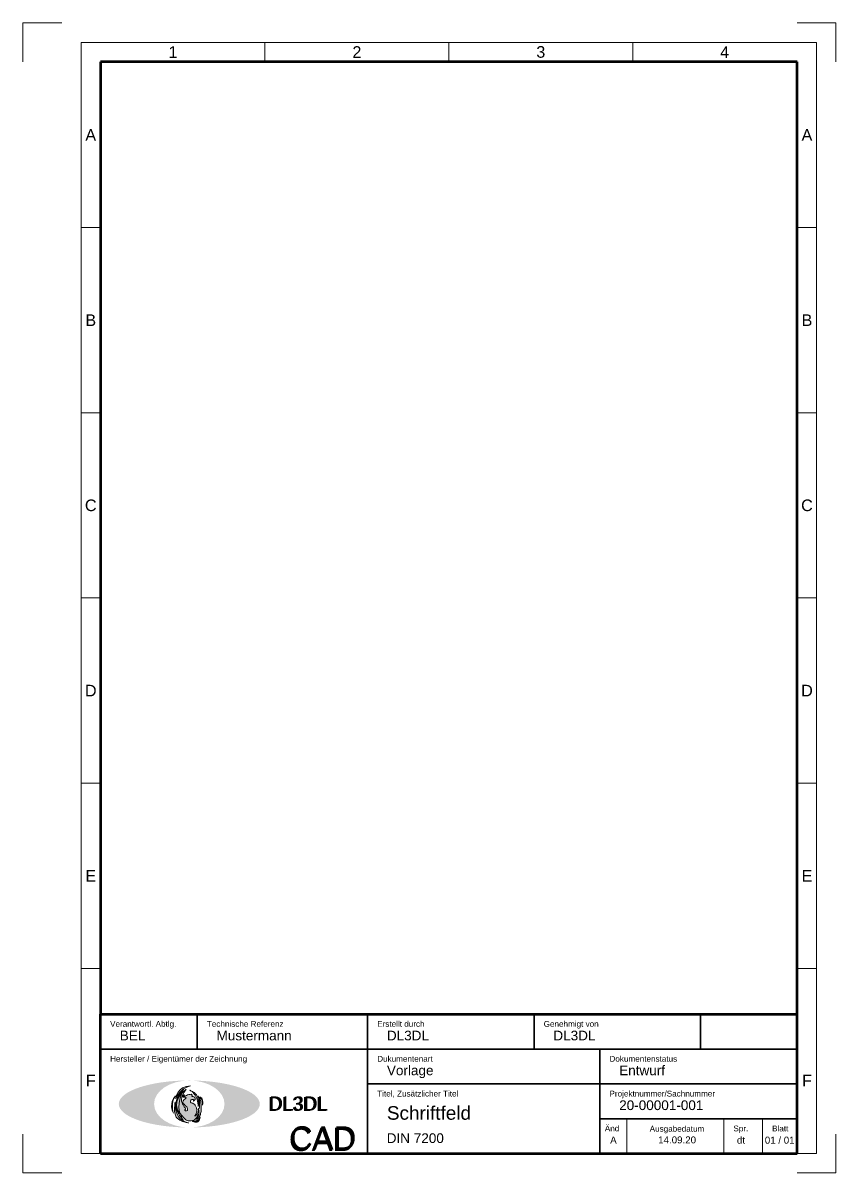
# Model space of a CAD drawing. Header units: millimetres. Extents: x 633 to 4785, y -1154 to 2521.
# Drawn here: x 1342.4 to 1552.4, y -893.7 to -596.7 of the extents above; entities that cross this region are included whole.
import ezdxf
from ezdxf.enums import TextEntityAlignment as Align

# ---------------------------------------------------------------- set-up
doc = ezdxf.new("R2010")
doc.units = ezdxf.units.MM
doc.header["$LTSCALE"] = 5
doc.linetypes.add('AUSGEZOGEN', pattern=[0])
for name, color, linetype, lineweight, true_color in [('_Blattschnitt', 1, 'Continuous', 5, 0xff0000), ('_PK_0.18mm', 4, 'Continuous', 18, 0x00ffff), ('_PK_0.35mm', 4, 'Continuous', 35, 0x00ffff), ('_PK_0.70mm', 30, 'Continuous', 70, 0xff7f00), ('_PK_Text_ausgefüllt', 3, 'Continuous', 5, 0x00ff00), ('_PK_Text_Vorgabe', 1, 'Continuous', 5, 0xff0000), ('_Raster_0.18mm', 94, 'Continuous', 18, 0x008000), ('_Raster_1.00mm', 5, 'Continuous', 100, 0x0000ff), ('_Raster_Einteilung', 7, 'Continuous', 18, 0x000000), ('_Raster_txt', 7, 'Continuous', 5, 0x000000), ('pfoenix', 5, 'Continuous', 5, 0x0000ff)]:
    doc.layers.add(name, color=color, linetype=linetype, lineweight=lineweight, true_color=true_color)
for name, color, linetype, true_color in [('Logo', 5, 'Continuous', 0x0000ff), ('Logo Text', 1, 'Continuous', 0xff0000), ('Logo_a', 1, 'Continuous', 0xff0000), ('Logo_b', 30, 'Continuous', 0xff7f00), ('Logo_c', 12, 'Continuous', 0xaa0000)]:
    doc.layers.add(name, color=color, linetype=linetype, true_color=true_color)
doc.styles.add('textstyle1008', font='')
doc.styles.add('textstyle1022', font='')
doc.styles.add('textstyle1032', font='')
doc.styles.add('textstyle1045', font='')
doc.styles.add('textstyle1055', font='')
doc.styles.add('textstyle1065', font='')
doc.styles.add('textstyle1075', font='')
doc.styles.add('textstyle1085', font='')
doc.styles.add('textstyle1095', font='')
doc.styles.add('textstyle345', font='')
doc.styles.add('textstyle348', font='')
doc.styles.add('textstyle351', font='')
doc.styles.add('textstyle354', font='')
doc.styles.add('textstyle390', font='')
doc.styles.add('textstyle393', font='')
doc.styles.add('textstyle396', font='')
doc.styles.add('textstyle399', font='')
doc.styles.add('textstyle402', font='')
doc.styles.add('textstyle405', font='')
doc.styles.add('textstyle407', font='')
doc.styles.add('textstyle410', font='')
doc.styles.add('textstyle413', font='')
doc.styles.add('textstyle416', font='')
doc.styles.add('textstyle419', font='')
doc.styles.add('textstyle422', font='')
doc.styles.add('textstyle656', font='')
doc.styles.add('textstyle666', font='')
doc.styles.add('textstyle782', font='')
doc.styles.add('textstyle804', font='')
doc.styles.add('textstyle816', font='')
doc.styles.add('textstyle827', font='')
doc.styles.add('textstyle840', font='')
doc.styles.add('textstyle848', font='')
doc.styles.add('textstyle860', font='')
doc.styles.add('textstyle872', font='')
doc.styles.add('textstyle884', font='')
doc.styles.add('textstyle890', font='')
doc.styles.add('textstyle900', font='')
doc.styles.add('textstyle910', font='')
doc.styles.add('textstyle920', font='')
doc.styles.add('textstyle930', font='')
doc.styles.add('textstyle940', font='')
doc.styles.add('textstyle954', font='')
doc.styles.add('textstyle974', font='')
doc.styles.add('textstyle987', font='')
doc.styles.add('textstyle998', font='')
doc.styles.get('textstyle1008').set_extended_font_data('Arial')
doc.styles.get('textstyle1022').set_extended_font_data('URW Chancery L')
doc.styles.get('textstyle1032').set_extended_font_data('URW Chancery L')
doc.styles.get('textstyle1045').set_extended_font_data('Arial')
doc.styles.get('textstyle1055').set_extended_font_data('Arial')
doc.styles.get('textstyle1065').set_extended_font_data('Arial')
doc.styles.get('textstyle1075').set_extended_font_data('Arial')
doc.styles.get('textstyle1085').set_extended_font_data('Arial')
doc.styles.get('textstyle1095').set_extended_font_data('Arial')
doc.styles.get('textstyle345').set_extended_font_data('Arial')
doc.styles.get('textstyle348').set_extended_font_data('Arial')
doc.styles.get('textstyle351').set_extended_font_data('Arial')
doc.styles.get('textstyle354').set_extended_font_data('Arial')
doc.styles.get('textstyle390').set_extended_font_data('Arial')
doc.styles.get('textstyle393').set_extended_font_data('Arial')
doc.styles.get('textstyle396').set_extended_font_data('Arial')
doc.styles.get('textstyle399').set_extended_font_data('Arial')
doc.styles.get('textstyle402').set_extended_font_data('Arial')
doc.styles.get('textstyle405').set_extended_font_data('Arial')
doc.styles.get('textstyle407').set_extended_font_data('Arial')
doc.styles.get('textstyle410').set_extended_font_data('Arial')
doc.styles.get('textstyle413').set_extended_font_data('Arial')
doc.styles.get('textstyle416').set_extended_font_data('Arial')
doc.styles.get('textstyle419').set_extended_font_data('Arial')
doc.styles.get('textstyle422').set_extended_font_data('Arial')
doc.styles.get('textstyle656').set_extended_font_data('URW Chancery L')
doc.styles.get('textstyle666').set_extended_font_data('URW Chancery L')
doc.styles.get('textstyle782').set_extended_font_data('Arial')
doc.styles.get('textstyle804').set_extended_font_data('Arial')
doc.styles.get('textstyle816').set_extended_font_data('Arial')
doc.styles.get('textstyle827').set_extended_font_data('Arial')
doc.styles.get('textstyle840').set_extended_font_data('Arial')
doc.styles.get('textstyle848').set_extended_font_data('Arial')
doc.styles.get('textstyle860').set_extended_font_data('Arial')
doc.styles.get('textstyle872').set_extended_font_data('Arial')
doc.styles.get('textstyle884').set_extended_font_data('Arial')
doc.styles.get('textstyle890').set_extended_font_data('Arial')
doc.styles.get('textstyle900').set_extended_font_data('Arial')
doc.styles.get('textstyle910').set_extended_font_data('Arial')
doc.styles.get('textstyle920').set_extended_font_data('Arial')
doc.styles.get('textstyle930').set_extended_font_data('Arial')
doc.styles.get('textstyle940').set_extended_font_data('Arial')
doc.styles.get('textstyle954').set_extended_font_data('Arial')
doc.styles.get('textstyle974').set_extended_font_data('Arial')
doc.styles.get('textstyle987').set_extended_font_data('Arial')
doc.styles.get('textstyle998').set_extended_font_data('Arial')

msp = doc.modelspace()

# ---------------------------------------------------------------- hatches: boundary and pattern name
at = {"layer": 'Logo_a'}
h = msp.add_hatch(color=256, dxfattribs=at)
edge = h.paths.add_edge_path()
edge.add_ellipse((1385.34, -875.89), major_axis=(15.17, 0), ratio=0.4, start_angle=0, end_angle=360)
edge = h.paths.add_edge_path()
edge.add_ellipse((1385.34, -875.89), major_axis=(12.14, 0), ratio=0.5, start_angle=0, end_angle=360)
at = {"layer": 'Logo_b'}
h = msp.add_hatch(color=256, dxfattribs=at)
edge = h.paths.add_edge_path()
edge.add_ellipse((1385.34, -875.89), major_axis=(12.14, 0), ratio=0.5, start_angle=0, end_angle=360)
edge = h.paths.add_edge_path()
edge.add_ellipse((1385.34, -875.89), major_axis=(9.1, 0), ratio=0.666667, start_angle=0, end_angle=360)
at = {"layer": 'Logo_c'}
h = msp.add_hatch(color=256, dxfattribs=at)
edge = h.paths.add_edge_path()
edge.add_ellipse((1385.34, -875.89), major_axis=(15.17, 0), ratio=0.4, start_angle=0, end_angle=360)
edge = h.paths.add_edge_path()
edge.add_ellipse((1385.34, -875.89), major_axis=(18.21, 0), ratio=0.333333, start_angle=0, end_angle=360)
at = {"layer": 'pfoenix'}
h = msp.add_hatch(color=256, dxfattribs=at)
edge = h.paths.add_edge_path()
edge.add_spline(control_points=[(1384.07, -876.69), (1384.49, -876.95), (1384.19, -877.45), (1384.19, -877.45), (1384.19, -877.45), (1384.3, -877.7), (1384.96, -877.71), (1384.86, -877.1), (1384.73, -876.69), (1384.19, -876.14), (1383.75, -875.78), (1383.59, -875.29), (1383.91, -874.78), (1384.44, -874.44), (1384.53, -874.3), (1384.46, -874.12), (1384.16, -874.13), (1383.89, -874.2), (1383.67, -874.08), (1383.72, -873.71), (1384.07, -873.53), (1384.08, -873.52), (1384.08, -873.53), (1383.98, -873.69), (1383.83, -873.81), (1383.96, -873.92), (1384.36, -873.81), (1384.83, -873.55), (1385.68, -873.37), (1385.99, -873.41), (1386.03, -873.49), (1386.07, -873.76), (1385.97, -873.99), (1386.39, -873.94), (1386.68, -874.07), (1386.92, -874.32), (1386.86, -874.72), (1386.58, -875.07), (1386.47, -875.16), (1386.47, -875.16), (1386.44, -874.95), (1386.37, -874.73), (1386.12, -874.68), (1385.78, -874.74), (1385.62, -875.07), (1385.64, -875.49), (1385.95, -875.62), (1386.57, -875.83), (1386.86, -876.21)], knot_values=[0, 0, 0, 0, 1, 2, 3, 4, 5, 6, 7, 8, 9, 10, 11, 12, 13, 14, 15, 16, 17, 18, 19, 20, 21, 22, 23, 24, 25, 26, 27, 28, 29, 30, 31, 32, 33, 34, 35, 36, 37, 38, 39, 40, 41, 42, 43, 44, 45, 46, 46, 46, 46], degree=3, periodic=0)
edge.add_spline(control_points=[(1386.86, -876.21), (1387.14, -876.7), (1387.34, -877.39), (1387.23, -878.05), (1386.99, -878.65), (1386.77, -879.02), (1386.77, -879.02), (1387.49, -878.58), (1387.69, -877.84), (1387.68, -877.28), (1387.61, -877.12), (1387.82, -877.5), (1387.85, -878.17), (1387.71, -878.59), (1387.13, -879.67), (1386.52, -880.07), (1385.83, -880.26), (1385, -880.27), (1384.48, -880.01), (1384.48, -880.01), (1384.48, -880.01)], knot_values=[0, 0, 0, 0, 1, 2, 3, 4, 5, 6, 7, 8, 9, 10, 11, 12, 13, 14, 15, 16, 17, 18, 18, 18, 18], degree=3, periodic=0)
edge.add_spline(control_points=[(1384.48, -880.01), (1384.48, -880.01), (1384.42, -880.05), (1380.36, -875.39), (1384.56, -872.03)], knot_values=[0, 0, 0, 0, 1, 2, 2, 2, 2], degree=3, periodic=0)
edge.add_spline(control_points=[(1384.56, -872.03), (1382.72, -874.43), (1384.07, -876.69), (1384.07, -876.69), (1384.07, -876.69), (1384.07, -876.69), (1384.07, -876.69)], knot_values=[0, 0, 0, 0, 1, 2, 3, 4, 4, 4, 4], degree=3, periodic=0)
h = msp.add_hatch(color=256, dxfattribs=at)
edge = h.paths.add_edge_path()
edge.add_spline(control_points=[(1383.94, -871.96), (1381.86, -876.01), (1383.8, -880.23), (1383.79, -880.25), (1383.79, -880.25), (1380.78, -875.95), (1383.94, -871.96), (1383.94, -871.96), (1383.94, -871.96)], knot_values=[0, 0, 0, 0, 1, 2, 3, 4, 5, 6, 6, 6, 6], degree=3, periodic=0)
h = msp.add_hatch(color=256, dxfattribs=at)
edge = h.paths.add_edge_path()
edge.add_spline(control_points=[(1385.64, -871.2), (1382.85, -871.88), (1381.83, -874.55), (1381.83, -874.55)], knot_values=[0, 0, 0, 0, 1, 1, 1, 1], degree=3, periodic=0)
edge.add_spline(control_points=[(1381.83, -874.55), (1381.86, -874.35), (1382.24, -871.21), (1385.64, -871.2)], knot_values=[0, 0, 0, 0, 1, 1, 1, 1], degree=3, periodic=0)
h = msp.add_hatch(color=256, dxfattribs=at)
edge = h.paths.add_edge_path()
edge.add_spline(control_points=[(1387.49, -875.18), (1387.55, -875.52), (1387.59, -875.79), (1387.62, -876.21), (1387.63, -876.54), (1387.62, -876.54), (1387.62, -876.54), (1387.77, -876.09), (1387.77, -875.57), (1387.66, -874.63), (1387.36, -873.77), (1387.11, -873.35), (1386.4, -872.77), (1385.45, -872.35), (1385.45, -872.35), (1385.45, -872.35)], knot_values=[0, 0, 0, 0, 1, 2, 3, 4, 5, 6, 7, 8, 9, 10, 11, 12, 13, 13, 13, 13], degree=3, periodic=0)
edge.add_spline(control_points=[(1385.45, -872.35), (1386.02, -872.64), (1386.34, -872.97), (1386.68, -873.4), (1387.02, -873.85), (1387.35, -874.57), (1387.49, -875.18)], knot_values=[0, 0, 0, 0, 1, 2, 3, 4, 4, 4, 4], degree=3, periodic=0)
h = msp.add_hatch(color=256, dxfattribs=at)
edge = h.paths.add_edge_path()
edge.add_spline(control_points=[(1381.79, -873.79), (1380.11, -875.39), (1380.92, -878.07), (1381.28, -878.25)], knot_values=[0, 0, 0, 0, 1, 1, 1, 1], degree=3, periodic=0)
edge.add_spline(control_points=[(1381.28, -878.25), (1381.17, -878.16), (1380.36, -875.47), (1381.79, -873.79)], knot_values=[0, 0, 0, 0, 1, 1, 1, 1], degree=3, periodic=0)
h = msp.add_hatch(color=256, dxfattribs=at)
edge = h.paths.add_edge_path()
edge.add_spline(control_points=[(1381.59, -875.47), (1381.69, -879.44), (1385.15, -880.81), (1385.15, -880.81), (1385.15, -880.81), (1381.27, -879.85), (1381.62, -875.52), (1381.62, -875.52), (1381.59, -875.47)], knot_values=[0, 0, 0, 0, 1, 2, 3, 4, 5, 6, 6, 6, 6], degree=3, periodic=0)
h = msp.add_hatch(color=256, dxfattribs=at)
edge = h.paths.add_edge_path()
edge.add_spline(control_points=[(1388.4, -877.44), (1388.37, -877.97), (1388.21, -878.69), (1387.98, -879.09), (1387.48, -879.56), (1387.2, -879.83), (1387.19, -879.83), (1387.4, -879.47), (1387.68, -879.02), (1387.84, -878.59), (1387.85, -878.17), (1387.66, -877.21)], knot_values=[0, 0, 0, 0, 1, 2, 3, 4, 5, 6, 7, 8, 9, 9, 9, 9], degree=3, periodic=0)
edge.add_spline(control_points=[(1387.66, -877.21), (1387.93, -877.07), (1387.98, -876.78), (1388.01, -875.89), (1387.96, -875.1), (1387.94, -874.67), (1387.67, -873.81), (1387.5, -873.7), (1387.98, -874.31), (1388.13, -874.73), (1388.3, -875.32), (1388.38, -875.9), (1388.42, -876.7), (1388.4, -877.44)], knot_values=[0, 0, 0, 0, 1, 2, 3, 4, 5, 6, 7, 8, 9, 10, 11, 11, 11, 11], degree=3, periodic=0)
h = msp.add_hatch(color=256, dxfattribs=at)
edge = h.paths.add_edge_path()
edge.add_spline(control_points=[(1388.77, -876.23), (1388.76, -875.67), (1388.69, -875.31), (1388.6, -874.89), (1388.43, -874.55), (1388.06, -874.02), (1388.06, -874.02), (1388.06, -874.02)], knot_values=[0, 0, 0, 0, 1, 2, 3, 4, 5, 5, 5, 5], degree=3, periodic=0)
edge.add_spline(control_points=[(1388.06, -874.02), (1388.94, -874.45), (1388.77, -876.23), (1388.77, -876.23), (1388.77, -876.23)], knot_values=[0, 0, 0, 0, 1, 2, 2, 2, 2], degree=3, periodic=0)
h = msp.add_hatch(color=256, dxfattribs=at)
edge = h.paths.add_edge_path()
edge.add_spline(control_points=[(1386.25, -880.44), (1386.62, -880.59), (1387.25, -880.6), (1387.59, -880.51), (1387.9, -880.16), (1388.09, -879.69), (1388.12, -879.33), (1388.15, -879.17), (1388.15, -879.17), (1388.15, -879.17), (1388.03, -879.49), (1387.93, -879.6), (1387.68, -879.91), (1387.41, -880.09), (1387.15, -880.2), (1386.76, -880.32), (1386.38, -880.35), (1386.25, -880.35), (1386.11, -880.34), (1386.11, -880.35), (1386.11, -880.35), (1386.19, -880.41), (1386.25, -880.44), (1386.25, -880.44), (1386.25, -880.44)], knot_values=[0, 0, 0, 0, 1, 2, 3, 4, 5, 6, 7, 8, 9, 10, 11, 12, 13, 14, 15, 16, 17, 18, 19, 20, 21, 22, 22, 22, 22], degree=3, periodic=0)

# ---------------------------------------------------------------- linework, layer by layer
at = {"layer": '_Blattschnitt'}
for p, q in [((1352.38, -596.71), (1342.38, -596.71)), ((1342.38, -596.71), (1342.38, -606.71)), ((1552.38, -596.71), (1542.38, -596.71)), ((1552.38, -606.71), (1552.38, -596.71)), ((1342.38, -883.71), (1342.38, -893.71)), ((1552.38, -893.71), (1552.38, -883.71)), ((1342.38, -893.71), (1352.38, -893.71)), ((1542.38, -893.71), (1552.38, -893.71))]:
    msp.add_line(p, q, dxfattribs=at)
at = {"layer": '_PK_0.18mm', "linetype": 'AUSGEZOGEN', "lineweight": 18}
for p, q in [((1498.38, -888.71), (1498.38, -879.71)), ((1523.38, -888.71), (1523.38, -879.71)), ((1533.38, -888.71), (1533.38, -879.71))]:
    msp.add_line(p, q, dxfattribs=at)
at = {"layer": '_PK_0.35mm', "linetype": 'AUSGEZOGEN'}
for p, q in [((1387.38, -861.71), (1387.38, -852.71)), ((1431.38, -888.71), (1431.38, -852.71)), ((1474.38, -861.71), (1474.38, -852.71)), ((1517.38, -861.71), (1517.38, -852.71)), ((1362.38, -861.71), (1542.38, -861.71)), ((1491.38, -888.71), (1491.38, -861.71)), ((1431.38, -870.71), (1542.38, -870.71)), ((1491.38, -879.71), (1542.38, -879.71))]:
    msp.add_line(p, q, dxfattribs=at)
at = {"layer": '_PK_0.70mm', "linetype": 'AUSGEZOGEN', "lineweight": 70}
for p, q in [((1362.38, -852.71), (1542.38, -852.71)), ((1362.38, -888.71), (1362.38, -852.71)), ((1542.38, -888.71), (1542.38, -852.71)), ((1362.38, -888.71), (1542.38, -888.71))]:
    msp.add_line(p, q, dxfattribs=at)
at = {"layer": '_Raster_0.18mm', "linetype": 'AUSGEZOGEN', "lineweight": 18}
for p, q in [((1547.38, -601.71), (1357.38, -601.71)), ((1357.38, -601.71), (1357.38, -888.71)), ((1547.38, -888.71), (1547.38, -601.71)), ((1357.38, -888.71), (1362.38, -888.71)), ((1542.38, -888.71), (1547.38, -888.71))]:
    msp.add_line(p, q, dxfattribs=at)
at = {"layer": '_Raster_1.00mm', "linetype": 'AUSGEZOGEN', "lineweight": 100}
for p, q in [((1542.38, -606.71), (1362.38, -606.71)), ((1362.38, -606.71), (1362.38, -852.71)), ((1542.38, -852.71), (1542.38, -606.71))]:
    msp.add_line(p, q, dxfattribs=at)
at = {"layer": '_Raster_Einteilung'}
for p, q in [((1404.88, -601.71), (1404.88, -606.71)), ((1452.38, -601.71), (1452.38, -606.71)), ((1499.88, -601.71), (1499.88, -606.71)), ((1357.38, -649.55), (1362.38, -649.55)), ((1542.38, -649.55), (1547.38, -649.55)), ((1357.38, -697.38), (1362.38, -697.38)), ((1542.38, -697.38), (1547.38, -697.38)), ((1357.38, -745.21), (1362.38, -745.21)), ((1542.38, -745.21), (1547.38, -745.21)), ((1357.38, -793.05), (1362.38, -793.05)), ((1542.38, -793.05), (1547.38, -793.05)), ((1357.38, -840.88), (1362.38, -840.88)), ((1542.38, -840.88), (1547.38, -840.88))]:
    msp.add_line(p, q, dxfattribs=at)
at = {"layer": 'pfoenix'}
for points in [[(1384.56, -872.03), (1380.36, -875.39), (1384.42, -880.05), (1384.48, -880.01), (1384.48, -880.01)], [(1383.94, -871.96), (1381.86, -876.01), (1383.8, -880.23), (1383.79, -880.25), (1383.79, -880.25), (1380.78, -875.95), (1383.94, -871.96), (1383.94, -871.96), (1383.94, -871.96)], [(1385.64, -871.2), (1382.24, -871.21), (1381.86, -874.35), (1381.83, -874.55)], [(1385.64, -871.2), (1382.85, -871.88), (1381.83, -874.55), (1381.83, -874.55)], [(1384.56, -872.03), (1382.72, -874.43), (1384.07, -876.69), (1384.07, -876.69), (1384.07, -876.69), (1384.07, -876.69), (1384.07, -876.69)], [(1385.45, -872.35), (1386.02, -872.64), (1386.34, -872.97), (1386.68, -873.4), (1387.02, -873.85), (1387.35, -874.57), (1387.49, -875.18)], [(1387.49, -875.18), (1387.55, -875.52), (1387.59, -875.79), (1387.62, -876.21), (1387.63, -876.54), (1387.62, -876.54), (1387.62, -876.54), (1387.77, -876.09), (1387.77, -875.57), (1387.66, -874.63), (1387.36, -873.77), (1387.11, -873.35), (1386.4, -872.77), (1385.45, -872.35), (1385.45, -872.35), (1385.45, -872.35)], [(1381.79, -873.79), (1380.11, -875.39), (1380.92, -878.07), (1381.28, -878.25)], [(1381.79, -873.79), (1380.36, -875.47), (1381.17, -878.16), (1381.28, -878.25)], [(1381.59, -875.47), (1381.69, -879.44), (1385.15, -880.81), (1385.15, -880.81), (1385.15, -880.81), (1381.27, -879.85), (1381.62, -875.52), (1381.62, -875.52), (1381.59, -875.47)], [(1384.07, -876.69), (1384.49, -876.95), (1384.19, -877.45), (1384.19, -877.45), (1384.19, -877.45), (1384.3, -877.7), (1384.96, -877.71), (1384.86, -877.1), (1384.73, -876.69), (1384.19, -876.14), (1383.75, -875.78), (1383.59, -875.29), (1383.91, -874.78), (1384.44, -874.44), (1384.53, -874.3), (1384.46, -874.12), (1384.16, -874.13), (1383.89, -874.2), (1383.67, -874.08), (1383.72, -873.71), (1384.07, -873.53), (1384.08, -873.52), (1384.08, -873.53), (1383.98, -873.69), (1383.83, -873.81), (1383.96, -873.92), (1384.36, -873.81), (1384.83, -873.55), (1385.68, -873.37), (1385.99, -873.41), (1386.03, -873.49), (1386.07, -873.76), (1385.97, -873.99), (1386.39, -873.94), (1386.68, -874.07), (1386.92, -874.32), (1386.86, -874.72), (1386.58, -875.07), (1386.47, -875.16), (1386.47, -875.16), (1386.44, -874.95), (1386.37, -874.73), (1386.12, -874.68), (1385.78, -874.74), (1385.62, -875.07), (1385.64, -875.49), (1385.95, -875.62), (1386.57, -875.83), (1386.86, -876.21)], [(1387.66, -877.21), (1387.93, -877.07), (1387.98, -876.78), (1388.01, -875.89), (1387.96, -875.1), (1387.94, -874.67), (1387.67, -873.81), (1387.5, -873.7), (1387.98, -874.31), (1388.13, -874.73), (1388.3, -875.32), (1388.38, -875.9), (1388.42, -876.7), (1388.4, -877.44)], [(1388.06, -874.02), (1388.94, -874.45), (1388.77, -876.23), (1388.77, -876.23), (1388.77, -876.23)], [(1388.77, -876.23), (1388.76, -875.67), (1388.69, -875.31), (1388.6, -874.89), (1388.43, -874.55), (1388.06, -874.02), (1388.06, -874.02), (1388.06, -874.02)], [(1386.86, -876.21), (1387.14, -876.7), (1387.34, -877.39), (1387.23, -878.05), (1386.99, -878.65), (1386.77, -879.02), (1386.77, -879.02), (1387.49, -878.58), (1387.69, -877.84), (1387.68, -877.28), (1387.61, -877.12), (1387.82, -877.5), (1387.85, -878.17), (1387.71, -878.59), (1387.13, -879.67), (1386.52, -880.07), (1385.83, -880.26), (1385, -880.27), (1384.48, -880.01), (1384.48, -880.01), (1384.48, -880.01)], [(1388.4, -877.44), (1388.37, -877.97), (1388.21, -878.69), (1387.98, -879.09), (1387.48, -879.56), (1387.2, -879.83), (1387.19, -879.83), (1387.4, -879.47), (1387.68, -879.02), (1387.84, -878.59), (1387.85, -878.17), (1387.66, -877.21)], [(1386.25, -880.44), (1386.62, -880.59), (1387.25, -880.6), (1387.59, -880.51), (1387.9, -880.16), (1388.09, -879.69), (1388.12, -879.33), (1388.15, -879.17), (1388.15, -879.17), (1388.15, -879.17), (1388.03, -879.49), (1387.93, -879.6), (1387.68, -879.91), (1387.41, -880.09), (1387.15, -880.2), (1386.76, -880.32), (1386.38, -880.35), (1386.25, -880.35), (1386.11, -880.34), (1386.11, -880.35), (1386.11, -880.35), (1386.19, -880.41), (1386.25, -880.44), (1386.25, -880.44), (1386.25, -880.44)]]:
    msp.add_open_spline(points, degree=3, dxfattribs=at)

# ---------------------------------------------------------------- texts
at = {"layer": '_PK_Text_ausgefüllt', "linetype": 'AUSGEZOGEN', "lineweight": 5}
for s, height, style, p in [('BEL', 2.5, 'textstyle1065', (1367.38, -858.21)), ('Mustermann', 2.5, 'textstyle1075', (1392.38, -858.21)), ('DL3DL', 2.5, 'textstyle1045', (1436.38, -858.21)), ('DL3DL', 2.5, 'textstyle1055', (1479.38, -858.21)), ('Vorlage', 2.5, 'textstyle1095', (1436.38, -867.21)), ('Entwurf', 2.5, 'textstyle1085', (1496.38, -867.21)), ('20-00001-001', 2.5, 'textstyle920', (1496.38, -876.21)), ('Schriftfeld', 3.5, 'textstyle930', (1436.38, -878.21)), ('DIN 7200', 2.5, 'textstyle940', (1436.34, -884.71))]:
    msp.add_text(s, height=height, dxfattribs=dict(at, style=style)).set_placement(p, align=Align.MIDDLE_LEFT)
for s, style, p in [('A', 'textstyle910', (1494.89, -885.2)), ('14.09.20', 'textstyle900', (1511.34, -885.17)), ('dt', 'textstyle890', (1527.84, -885.23)), ('01 / 01', 'textstyle1008', (1537.84, -885.23))]:
    msp.add_text(s, height=1.8, dxfattribs=dict(at, style=style)).set_placement(p, align=Align.MIDDLE_CENTER)
at = {"layer": '_PK_Text_Vorgabe', "linetype": 'AUSGEZOGEN', "lineweight": 5}
for s, style, p in [('Verantwortl. Abtlg.', 'textstyle998', (1364.88, -855.21)), ('Technische Referenz', 'textstyle987', (1389.88, -855.21)), ('Erstellt durch', 'textstyle974', (1433.88, -855.21)), ('Genehmigt von', 'textstyle827', (1476.88, -855.21)), ('Hersteller / Eigentümer der Zeichnung', 'textstyle840', (1364.88, -864.21)), ('Dukumentenart', 'textstyle954', (1433.88, -864.21)), ('Dokumentenstatus', 'textstyle816', (1493.88, -864.21)), ('Titel, Zusätzlicher Titel', 'textstyle804', (1433.88, -873.21)), ('Projektnummer/Sachnummer', 'textstyle884', (1493.88, -873.21)), ('Änd', 'textstyle872', (1492.67, -882.2)), ('Ausgabedatum', 'textstyle860', (1504.26, -882.28)), ('Spr.', 'textstyle848', (1525.88, -882.21)), ('Blatt', 'textstyle782', (1535.88, -882.21))]:
    msp.add_text(s, height=1.5, dxfattribs=dict(at, style=style)).set_placement(p, align=Align.MIDDLE_LEFT)
at = {"layer": '_Raster_txt', "char_height": 3, "attachment_point": 5}
for s, insert, style in [('1', (1381.13, -604.21), 'textstyle345'), ('2', (1428.63, -604.21), 'textstyle348'), ('3', (1476.13, -604.21), 'textstyle351'), ('4', (1523.63, -604.21), 'textstyle354'), ('A', (1359.88, -625.63), 'textstyle390'), ('A', (1544.88, -625.63), 'textstyle407'), ('B', (1359.88, -673.46), 'textstyle393'), ('B', (1544.88, -673.46), 'textstyle410'), ('C', (1359.88, -721.3), 'textstyle396'), ('C', (1544.88, -721.3), 'textstyle413'), ('D', (1359.88, -769.13), 'textstyle399'), ('D', (1544.88, -769.13), 'textstyle416'), ('E', (1359.88, -816.96), 'textstyle402'), ('E', (1544.88, -816.96), 'textstyle419'), ('F', (1359.88, -869.8), 'textstyle405'), ('F', (1544.88, -869.8), 'textstyle422')]:
    msp.add_mtext(s, dxfattribs=dict(at, insert=insert, style=style))
at = {"layer": 'Logo', "attachment_point": 5}
for s, insert, char_height, style in [('DL3DL\\P', (1413.25, -875.89), 3.641, 'textstyle656'), ('CAD\\P', (1419.63, -885.05), 6.069, 'textstyle1022')]:
    msp.add_mtext(s, dxfattribs=dict(at, insert=insert, char_height=char_height, style=style))
at = {"layer": 'Logo Text', "attachment_point": 5}
for s, insert, char_height, style in [('DL3DL\\P', (1413.61, -875.78), 3.641, 'textstyle666'), ('CAD\\P', (1419.91, -884.72), 6.069, 'textstyle1032')]:
    msp.add_mtext(s, dxfattribs=dict(at, insert=insert, char_height=char_height, style=style))

doc.saveas('drawing.dxf')
